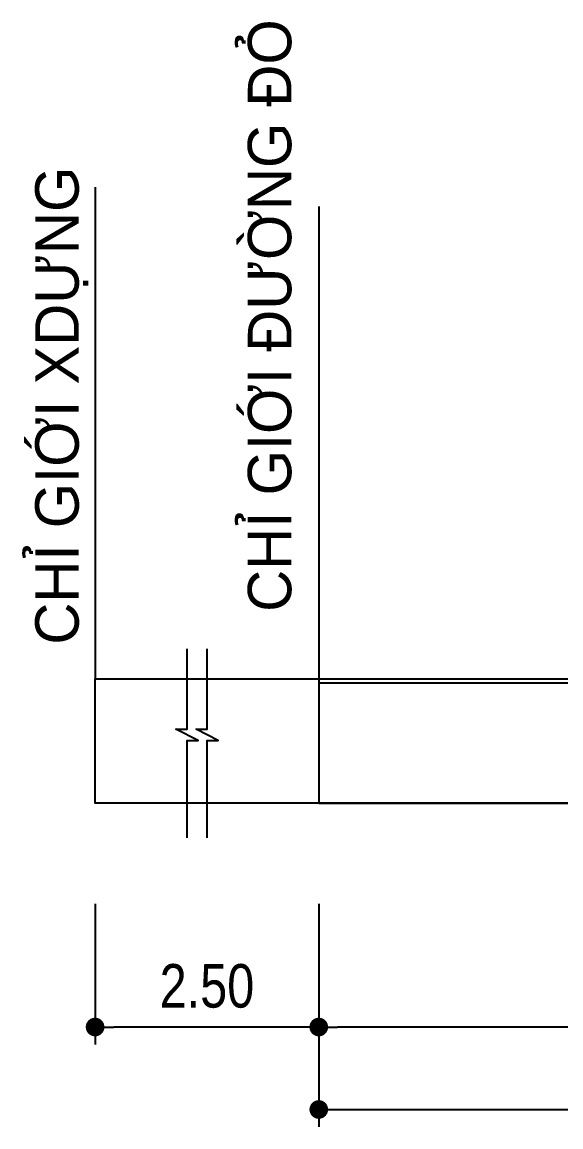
# Model space of a CAD drawing. Header units: metres. Extents: x 563124 to 573994, y 2062953 to 2068466.
# Drawn here: x 572523.21 to 572544.89, y 2065261.71 to 2065306.13 of the extents above; entities that cross this region are included whole.
import ezdxf

# ---------------------------------------------------------------- set-up
doc = ezdxf.new("R2010")
doc.units = ezdxf.units.M
doc.layers.get('0').update_dxf_attribs({"linetype": 'CONTINUOUS'})
doc.layers.get('DEFPOINTS').update_dxf_attribs({"linetype": 'CONTINUOUS'})
doc.layers.add('Kich thuoc', color=9, linetype='CONTINUOUS')
doc.layers.add('MATCATDUONG', color=8, linetype='CONTINUOUS')
doc.layers.add('kt', color=37, linetype='CONTINUOUS', lineweight=25)
doc.styles.add('ktcn', font='VHARIAL.ttf', dxfattribs={"width": 0.8})
doc.styles.add('KTEN', font='VHAVAN.ttf')
doc.dimstyles.new('a', dxfattribs={"dimtxt": 1.75, "dimasz": 0.75, "dimexe": 0.7, "dimexo": 0, "dimgap": 0.75, "dimtad": 1, "dimzin": 0, "dimdsep": 46, "dimtxsty": 'ktcn', "dimblk": 'DOT', "dimcen": 0, "dimazin": 0, "dimtfac": 1, "dimtix": 1, "dimtofl": 0, "dimtmove": 0, "dimatfit": 3, "dimfxl": 1, "dimtolj": 1, "dimtzin": 0, "dimarcsym": 0})

# ---------------------------------------------------------------- blocks, each defined once
blk = doc.blocks.new('_Dot')
at = {"color": 0, "linetype": 'ByBlock', "lineweight": -2}
blk.add_line((-0.5, 0), (-1, 0), dxfattribs=at)
at = {"color": 0, "linetype": 'ByBlock', "const_width": 0.5}
blk.add_lwpolyline([(-0.25, 0, 1), (0.25, 0, 1)], format="xyb", close=True, dxfattribs=at)
blk = doc.blocks.new('*D22')
at = {"layer": 'DEFPOINTS', "color": 0, "linetype": 'Continuous'}
for p in [(572535.151, 2065270.687), (572559.151, 2065270.687), (572535.151, 2065265.728)]:
    blk.add_point(p, dxfattribs=at)
at = {"layer": 'MATCATDUONG', "color": 0, "linetype": 'Continuous', "lineweight": -2}
for p, q in [((572535.151, 2065270.687), (572535.151, 2065265.028)), ((572559.151, 2065270.687), (572559.151, 2065265.028)), ((572558.401, 2065265.728), (572535.901, 2065265.728))]:
    blk.add_line(p, q, dxfattribs=at)
at = {"layer": 'MATCATDUONG', "color": 0, "linetype": 'Continuous', "lineweight": -2, "xscale": 0.75, "yscale": 0.75, "zscale": 0.75, "rotation": 180}
blk.add_blockref('_Dot', (572535.151, 2065265.728), dxfattribs=at)
at = {"layer": 'MATCATDUONG', "color": 0, "linetype": 'Continuous', "lineweight": -2, "xscale": 0.75, "yscale": 0.75, "zscale": 0.75}
blk.add_blockref('_Dot', (572559.151, 2065265.728), dxfattribs=at)
at = {"layer": 'MATCATDUONG', "color": 0, "linetype": 'Continuous', "insert": (572547.151, 2065267.372), "char_height": 1.75, "attachment_point": 5, "style": 'ktcn'}
blk.add_mtext('\\A1;6.00', dxfattribs=at)
blk = doc.blocks.new('*D25')
at = {"layer": 'DEFPOINTS', "color": 0, "linetype": 'Continuous'}
for p in [(572526.151, 2065270.687), (572535.151, 2065270.687), (572526.151, 2065265.728)]:
    blk.add_point(p, dxfattribs=at)
at = {"layer": 'MATCATDUONG', "color": 0, "linetype": 'Continuous', "lineweight": -2}
for p, q in [((572526.151, 2065270.687), (572526.151, 2065265.028)), ((572535.151, 2065270.687), (572535.151, 2065265.028)), ((572534.401, 2065265.728), (572526.901, 2065265.728))]:
    blk.add_line(p, q, dxfattribs=at)
at = {"layer": 'MATCATDUONG', "color": 0, "linetype": 'Continuous', "lineweight": -2, "xscale": 0.75, "yscale": 0.75, "zscale": 0.75, "rotation": 180}
blk.add_blockref('_Dot', (572526.151, 2065265.728), dxfattribs=at)
at = {"layer": 'MATCATDUONG', "color": 0, "linetype": 'Continuous', "lineweight": -2, "xscale": 0.75, "yscale": 0.75, "zscale": 0.75}
blk.add_blockref('_Dot', (572535.151, 2065265.728), dxfattribs=at)
at = {"layer": 'MATCATDUONG', "color": 0, "linetype": 'Continuous', "insert": (572530.651, 2065267.372), "char_height": 1.75, "attachment_point": 5, "style": 'ktcn'}
blk.add_mtext('\\A1;2.50', dxfattribs=at)
blk = doc.blocks.new('*D27')
at = {"layer": 'DEFPOINTS', "color": 0, "linetype": 'Continuous'}
for p in [(572535.151, 2065270.687), (572679.151, 2065270.687), (572679.151, 2065262.413)]:
    blk.add_point(p, dxfattribs=at)
at = {"layer": 'MATCATDUONG', "color": 0, "linetype": 'Continuous', "lineweight": -2}
for p, q in [((572535.151, 2065270.687), (572535.151, 2065261.713)), ((572679.151, 2065270.687), (572679.151, 2065261.713)), ((572535.901, 2065262.413), (572678.401, 2065262.413))]:
    blk.add_line(p, q, dxfattribs=at)
at = {"layer": 'MATCATDUONG', "color": 0, "linetype": 'Continuous', "lineweight": -2, "xscale": 0.75, "yscale": 0.75, "zscale": 0.75, "rotation": 180}
blk.add_blockref('_Dot', (572535.151, 2065262.413), dxfattribs=at)
at = {"layer": 'MATCATDUONG', "color": 0, "linetype": 'Continuous', "lineweight": -2, "xscale": 0.75, "yscale": 0.75, "zscale": 0.75}
blk.add_blockref('_Dot', (572679.151, 2065262.413), dxfattribs=at)
at = {"layer": 'MATCATDUONG', "color": 0, "linetype": 'Continuous', "insert": (572607.151, 2065264.057), "char_height": 1.75, "attachment_point": 5, "style": 'ktcn'}
blk.add_mtext('\\A1;36.00', dxfattribs=at)

msp = doc.modelspace()

# ---------------------------------------------------------------- linework, layer by layer
at = {"layer": 'Kich thuoc', "elevation": 0}
msp.add_lwpolyline([(572559.151, 2065279.56), (572535.151, 2065279.56)], dxfattribs=at)
at = {"layer": 'kt', "color": 8, "linetype": 'Continuous', "elevation": 0, "flags": 128}
for points in [[(572529.85, 2065273.332), (572529.85, 2065277.253), (572530.296, 2065277.253), (572529.405, 2065277.698), (572529.85, 2065277.698), (572529.85, 2065280.929)], [(572530.657, 2065273.332), (572530.657, 2065277.253), (572531.102, 2065277.253), (572530.212, 2065277.698), (572530.657, 2065277.698), (572530.657, 2065280.929)]]:
    msp.add_lwpolyline(points, dxfattribs=at)
at = {"layer": 'MATCATDUONG', "color": 40, "linetype": 'Continuous', "extrusion": (-3.31378e-12, 1.1371e-08, 1)}
msp.add_line((572526.151, 2065299.498, 0), (572526.151, 2065279.729, 0), dxfattribs=at)
at = {"layer": 'MATCATDUONG', "color": 40, "linetype": 'Continuous', "extrusion": (3.31378e-12, 1.1371e-08, 1)}
msp.add_line((572535.151, 2065298.721, 0), (572535.151, 2065279.729, 0), dxfattribs=at)
at = {"layer": 'MATCATDUONG', "color": 40, "linetype": 'Continuous', "elevation": 0}
for points in [[(572615.151, 2065279.454), (572655.151, 2065279.129), (572655.151, 2065279.729), (572679.151, 2065279.729), (572688.151, 2065279.729), (572688.151, 2065277.729), (572688.151, 2065275.729), (572688.151, 2065274.729), (572526.151, 2065274.729), (572526.151, 2065279.729), (572535.151, 2065279.729), (572559.151, 2065279.729), (572559.151, 2065279.129), (572599.151, 2065279.454)], [(572535.151, 2065279.729), (572535.151, 2065274.729)], [(572599.151, 2065278.854), (572559.151, 2065278.528), (572559.151, 2065279.129), (572559.151, 2065279.56), (572535.151, 2065279.56), (572535.151, 2065274.729), (572679.151, 2065274.729), (572679.151, 2065279.56), (572655.151, 2065279.56), (572655.151, 2065279.129), (572655.151, 2065278.528), (572615.151, 2065278.854)]]:
    msp.add_lwpolyline(points, dxfattribs=at)

# ---------------------------------------------------------------- texts
at = {"layer": 'MATCATDUONG', "color": 7, "linetype": 'Continuous', "extrusion": (3.31378e-12, 1.1371e-08, 1), "style": 'KTEN'}
for s, p in [('chØ giíi ®\xadêng ®á', (572534.046, 2065282.423, 0.023)), ('chØ giíi xdùng', (572525.492, 2065281.103, 0.024))]:
    msp.add_text(s, height=1.75, rotation=90, dxfattribs=at).set_placement(p)

# ---------------------------------------------------------------- dimensions: what is measured, and where the dimension line sits
at = {"layer": 'MATCATDUONG', "color": 7, "linetype": 'Continuous'}
dim = msp.add_linear_dim(base=(572526.151, 2065265.728, 0), p1=(572535.151, 2065270.687, 0), p2=(572526.151, 2065270.687, 0), text='2.50', dimstyle='a', override={"dimlfac": 0.25}, dxfattribs=at)
dim.commit()
dim.dimension.update_dxf_attribs({"geometry": '*D25', "text_midpoint": (572530.651, 2065267.372, 0)})
for base, p1, p2, picture, middle in [((572535.151, 2065265.728, 0), (572559.151, 2065270.687, 0), (572535.151, 2065270.687, 0), '*D22', (572547.151, 2065267.372, 0)), ((572679.151, 2065262.413, 0), (572535.151, 2065270.687, 0), (572679.151, 2065270.687, 0), '*D27', (572607.151, 2065264.057, 0))]:
    dim = msp.add_linear_dim(base=base, p1=p1, p2=p2, dimstyle='a', override={"dimlfac": 0.25}, dxfattribs=at)
    dim.commit()
    dim.dimension.update_dxf_attribs({"geometry": picture, "text_midpoint": middle})

doc.saveas('drawing.dxf')
